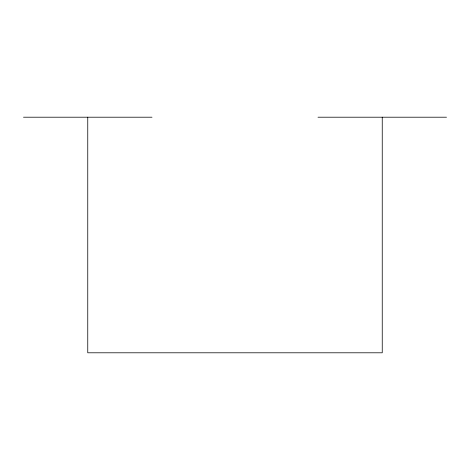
<?xml version="1.0" encoding="UTF-8"?>
<svg xmlns="http://www.w3.org/2000/svg" width="470" height="470" viewBox="0 0 470 470"><rect width="100%" height="100%" fill="white"/><g stroke="black" fill="none" stroke-linecap="round" stroke-linejoin="round"><path stroke-width="0.7" d="M23.5 117.206L152.004 117.206M317.996 117.206L446.5 117.206M382.245 117.206L382.245 352.794L87.755 352.794L87.755 117.206"/></g></svg>
